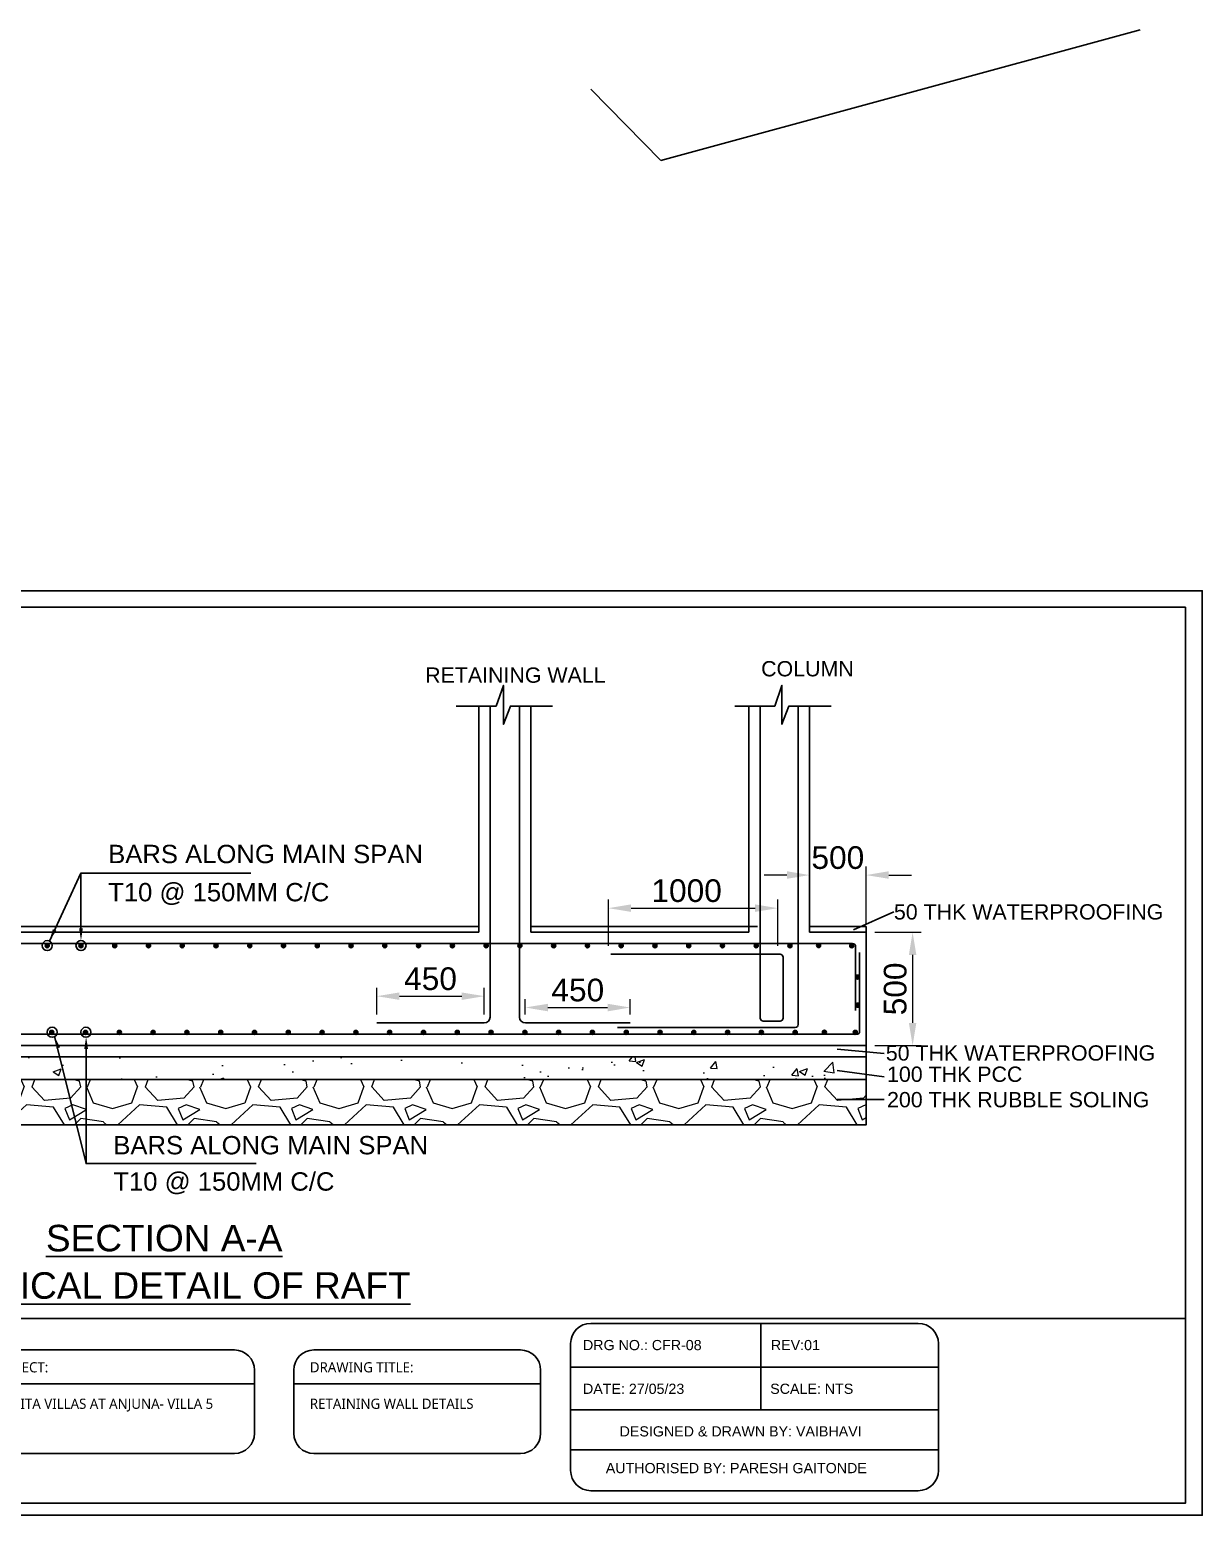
# Model space of a CAD drawing. Header units: millimetres. Extents: x 660818 to 959388, y -495289 to 50450.
# Drawn here: x 717620 to 727971, y -183143 to -170030 of the extents above; entities that cross this region are included whole.
import ezdxf
from ezdxf.enums import TextEntityAlignment as Align

# ---------------------------------------------------------------- set-up
doc = ezdxf.new("R2010")
doc.units = ezdxf.units.MM
doc.header["$LTSCALE"] = 0.01
doc.header["$MEASUREMENT"] = 0
doc.header["$PDMODE"] = 35
for name, color, linetype in [('1', 7, 'Continuous'), ('Concrete Line', 2, 'Continuous'), ('Dimension', 31, 'Continuous'), ('Labels', 4, 'Continuous'), ('RAFT', 1, 'Continuous'), ('Reinforcement', 130, 'Continuous')]:
    doc.layers.add(name, color=color, linetype=linetype)
doc.layers.add('dim', color=11, linetype='Continuous', lineweight=0)
doc.layers.add('elevation', color=123, linetype='Continuous', lineweight=15)
doc.styles.add('SC-BBS2', font='SansSerif')
doc.styles.add('SC-FTG1', font='SansSerif')
doc.styles.add('SC-FTG2', font='SansSerif')
doc.styles.get("Standard").update_dxf_attribs({"font": 'arial.ttf'})
doc.dimstyles.new('SCDim', dxfattribs={"dimtxt": 200, "dimasz": 200, "dimexe": 75, "dimexo": 75, "dimgap": 50, "dimtad": 1, "dimtoh": 1, "dimdec": 0, "dimzin": 0, "dimdsep": 46, "dimtxsty": 'SC-BBS2', "dimcen": 0.09, "dimclrd": 5, "dimclre": 5, "dimclrt": 5, "dimadec": 0, "dimazin": 0, "dimtfac": 1, "dimtdec": 0, "dimtix": 1, "dimtofl": 0, "dimtmove": 0, "dimatfit": 3, "dimfxl": 1, "dimtolj": 1, "dimtzin": 0, "dimlwd": 0, "dimlwe": 0, "dimarcsym": 0})

# ---------------------------------------------------------------- blocks, each defined once
blk = doc.blocks.new('*D1044')
at = {"layer": '1', "color": 5, "lineweight": 0, "ltscale": 200, "transparency": 16777216}
for p, q in [((720684, -178722), (720684, -178486)), ((720884, -178561), (721433, -178561)), ((721633, -178722), (721633, -178486))]:
    blk.add_line(p, q, dxfattribs=at)
at = {"layer": '1', "color": 5, "ltscale": 200, "transparency": 16777216}
for points in [[(720884, -178528), (720884, -178594), (720684, -178561)], [(721433, -178528), (721433, -178594), (721633, -178561)]]:
    blk.add_solid(points, dxfattribs=at)
at = {"layer": 'Defpoints', "color": 0, "ltscale": 200, "transparency": 16777216}
for p in [(721633, -178561), (720684, -178797), (721633, -178797)]:
    blk.add_point(p, dxfattribs=at)
at = {"layer": '1', "color": 5, "ltscale": 200, "transparency": 16777216, "insert": (721158, -178408), "char_height": 200, "attachment_point": 5, "style": 'SC-BBS2'}
blk.add_mtext('\\A1;450', dxfattribs=at)
blk = doc.blocks.new('*D1034')
at = {"layer": '1', "color": 5, "lineweight": 0, "ltscale": 200, "transparency": 16777216}
for p, q in [((721995, -178722), (721995, -178586)), ((722921, -178722), (722921, -178586)), ((722195, -178661), (722721, -178661))]:
    blk.add_line(p, q, dxfattribs=at)
at = {"layer": '1', "color": 5, "ltscale": 200, "transparency": 16777216}
for points in [[(722195, -178628), (722195, -178695), (721995, -178661)], [(722721, -178628), (722721, -178695), (722921, -178661)]]:
    blk.add_solid(points, dxfattribs=at)
at = {"layer": 'Defpoints', "color": 0, "ltscale": 200, "transparency": 16777216}
for p in [(722921, -178661), (721995, -178797), (722921, -178797)]:
    blk.add_point(p, dxfattribs=at)
at = {"layer": '1', "color": 5, "ltscale": 200, "transparency": 16777216, "insert": (722458, -178508), "char_height": 200, "attachment_point": 5, "style": 'SC-BBS2'}
blk.add_mtext('\\A1;450', dxfattribs=at)
blk = doc.blocks.new('*U1021')
at = {"layer": '1', "ltscale": 200}
h = blk.add_hatch(color=256, dxfattribs=at)
h.dxf.hatch_style = 1
edge = h.paths.add_edge_path()
edge.add_arc((22, -18), 17.7, 0, 360)
blk.add_circle((22, -18), 17.7, dxfattribs=at)
blk = doc.blocks.new('*U1022')
at = {"layer": 'Reinforcement', "color": 0, "linetype": 'ByBlock', "lineweight": -2, "transparency": 16777216}
for p in [(1132465, -179465), (1132763, -179465), (1133061, -179465), (1133360, -179465), (1133658, -179465), (1133956, -179465), (1134254, -179465), (1134552, -179465), (1134850, -179465), (1135148, -179465), (1135446, -179465), (1135744, -179465), (1136042, -179465), (1136340, -179465), (1136638, -179465), (1136936, -179465), (1137234, -179465), (1137532, -179465), (1137830, -179465), (1138129, -179465), (1138427, -179465), (1138725, -179465), (1139023, -179465), (1139321, -179465), (1139619, -179465), (1139917, -179465), (1140215, -179465), (1140513, -179465), (1140811, -179465), (1141109, -179465), (1141407, -179465), (1141705, -179465), (1142003, -179465), (1142301, -179465), (1142600, -179465), (1142898, -179465), (1143196, -179465), (1143494, -179465), (1143792, -179465), (1144090, -179465), (1144388, -179465), (1144686, -179465), (1144984, -179465), (1145282, -179465), (1145580, -179465)]:
    blk.add_blockref('*U1021', p, dxfattribs=at)
blk = doc.blocks.new('*U1023')
at = {"layer": '1', "ltscale": 200}
h = blk.add_hatch(color=256, dxfattribs=at)
h.dxf.hatch_style = 1
edge = h.paths.add_edge_path()
edge.add_arc((22, -18), 17.7, 0, 360)
blk.add_circle((22, -18), 17.7, dxfattribs=at)
blk = doc.blocks.new('*U1024')
at = {"layer": '1', "color": 0, "linetype": 'ByBlock', "lineweight": -2, "transparency": 16777216}
for p in [(1132465, -179465), (1132764, -179465), (1133062, -179465), (1133360, -179465), (1133659, -179465), (1133957, -179465), (1134255, -179465), (1134554, -179465), (1134852, -179465), (1135150, -179465), (1135449, -179465), (1135747, -179465), (1136045, -179465), (1136344, -179465), (1136642, -179465), (1136940, -179465), (1137239, -179465), (1137537, -179465), (1137836, -179465), (1138134, -179465), (1138432, -179465), (1138731, -179465), (1139029, -179465), (1139327, -179465), (1139626, -179465), (1139924, -179465), (1140222, -179465), (1140521, -179465), (1140819, -179465), (1141117, -179465), (1141416, -179465), (1141714, -179465), (1142012, -179465), (1142311, -179465), (1142609, -179465), (1142907, -179465), (1143206, -179465), (1143504, -179465), (1143802, -179465), (1144101, -179465), (1144399, -179465), (1144697, -179465), (1144996, -179465), (1145294, -179465), (1145592, -179465)]:
    blk.add_blockref('*U1023', p, dxfattribs=at)
blk = doc.blocks.new('*D1025')
at = {"layer": '1', "color": 5, "lineweight": 0, "ltscale": 200, "transparency": 16777216}
for p, q in [((722728, -178116), (722728, -177709)), ((722928, -177784), (724023, -177784)), ((724223, -178116), (724223, -177709))]:
    blk.add_line(p, q, dxfattribs=at)
at = {"layer": '1', "color": 5, "ltscale": 200, "transparency": 16777216}
for points in [[(722928, -177751), (722928, -177817), (722728, -177784)], [(724023, -177751), (724023, -177817), (724223, -177784)]]:
    blk.add_solid(points, dxfattribs=at)
at = {"layer": 'Defpoints', "color": 0, "ltscale": 200, "transparency": 16777216}
for p in [(724223, -177784), (722728, -178191), (724223, -178191)]:
    blk.add_point(p, dxfattribs=at)
at = {"layer": '1', "color": 5, "ltscale": 200, "transparency": 16777216, "insert": (723419, -177631), "char_height": 200, "attachment_point": 5, "style": 'SC-BBS2'}
blk.add_mtext('\\A1;1000', dxfattribs=at)
blk = doc.blocks.new('*D1026')
at = {"layer": '1', "color": 5, "lineweight": 0, "ltscale": 200, "transparency": 16777216}
for p, q in [((725079, -177997), (725489, -177997)), ((725414, -178197), (725414, -178797)), ((725079, -178997), (725489, -178997))]:
    blk.add_line(p, q, dxfattribs=at)
at = {"layer": '1', "color": 5, "ltscale": 200, "transparency": 16777216}
for points in [[(725381, -178197), (725447, -178197), (725414, -177997)], [(725381, -178797), (725447, -178797), (725414, -178997)]]:
    blk.add_solid(points, dxfattribs=at)
at = {"layer": 'Defpoints', "color": 0, "ltscale": 200, "transparency": 16777216}
for p in [(725004, -177997), (725004, -178997), (725414, -178997)]:
    blk.add_point(p, dxfattribs=at)
at = {"layer": '1', "color": 5, "ltscale": 200, "transparency": 16777216, "insert": (725261, -178497), "char_height": 200, "attachment_point": 5, "rotation": 90, "style": 'SC-BBS2'}
blk.add_mtext('\\A1;500', dxfattribs=at)
blk = doc.blocks.new('*D1027')
at = {"layer": '1', "color": 5, "lineweight": 0, "ltscale": 200, "transparency": 16777216}
for p, q in [((724504, -177922), (724504, -177417)), ((725004, -177922), (725004, -177417)), ((724304, -177492), (724104, -177492)), ((725204, -177492), (725404, -177492))]:
    blk.add_line(p, q, dxfattribs=at)
at = {"layer": '1', "color": 5, "ltscale": 200, "transparency": 16777216}
for points in [[(724304, -177458), (724304, -177525), (724504, -177492)], [(725204, -177458), (725204, -177525), (725004, -177492)]]:
    blk.add_solid(points, dxfattribs=at)
at = {"layer": 'Defpoints', "color": 0, "ltscale": 200, "transparency": 16777216}
for p in [(725004, -177492), (724504, -177997), (725004, -177997)]:
    blk.add_point(p, dxfattribs=at)
at = {"layer": '1', "color": 5, "ltscale": 200, "transparency": 16777216, "insert": (724754, -177339), "char_height": 200, "attachment_point": 5, "style": 'SC-BBS2'}
blk.add_mtext('\\A1;500', dxfattribs=at)

msp = doc.modelspace()

# ---------------------------------------------------------------- hatches: boundary and pattern name
at = {"layer": '1', "ltscale": 200}
h = msp.add_hatch(color=256, dxfattribs=at)
h.dxf.hatch_style = 1
edge = h.paths.add_edge_path()
edge.add_arc((724583.987, -178114.118), 17.69, 0, 360)
h = msp.add_hatch(color=256, dxfattribs=at)
h.dxf.hatch_style = 1
edge = h.paths.add_edge_path()
edge.add_arc((724876.245, -178116.175), 17.69, 0, 360)
h = msp.add_hatch(color=256, dxfattribs=at)
h.dxf.hatch_style = 1
edge = h.paths.add_edge_path()
edge.add_arc((724928.727, -178392.03), 17.69, 0, 360)
h = msp.add_hatch(color=256, dxfattribs=at)
h.dxf.hatch_style = 1
edge = h.paths.add_edge_path()
edge.add_arc((724928.727, -178640.428), 17.69, 0, 360)
h = msp.add_hatch(color=256, dxfattribs=at)
h.dxf.hatch_style = 1
edge = h.paths.add_edge_path()
edge.add_arc((724634.946, -178879.772), 17.69, 0, 360)
h = msp.add_hatch(color=256, dxfattribs=at)
h.dxf.hatch_style = 1
edge = h.paths.add_edge_path()
edge.add_arc((724907.975, -178880.315), 17.69, 0, 360)
at = {"layer": 'elevation', "ltscale": 200, "true_color": 0x9f9f9f}
h = msp.add_hatch(dxfattribs=at)
h.set_pattern_fill('AR-CONC', color=253, scale=100)
h.set_pattern_definition([(50, (-1553656.5, 180632.04), (717.26018, -62.75213), [75, -825]), (355, (-1553656.5, 180632), (-138.75133, 752.19213), [60, -660]), (100.451444, (-1553596.74, 180626.8), (578.50885, 689.44), [63.7402, -701.14211]), (46.1842, (-1553656.5, 180832), (1067.24133, -165.51928), [112.5, -1237.5]), (96.635635, (-1553567.6, 180818.2), (934.66195, 974.1186), [95.61034, -1051.71376]), (351.184164, (-1553656.5, 180832), (934.66195, 974.1186), [90, -990]), (21, (-1553556.5, 180782.04), (596.90705, -402.61889), [75, -825]), (326, (-1553556.5, 180782), (243.31533, 725.15005), [60, -660]), (71.451445, (-1553506.8, 180748.5), (840.22238, 322.53115), [63.7402, -701.14211]), (37.5, (-1553656.51, 180632.04), (12.159855, 332.893854), [0, -652, 0, -670, 0, -662.5]), (7.5, (-1553656.5, 180632.04), (263.06954, 394.41171), [0, -382, 0, -637, 0, -252.5]), (327.5, (-1553879.51, 180632.04), (533.822436, -22.554872), [0, -250, 0, -780, 0, -1035]), (317.5, (-1553979.5, 180632.04), (583.18617, 100.10498), [0, -325, 0, -518, 0, -735])])
h.paths.add_polyline_path([(725003.822, -179097.15), (711114.822, -179097.15), (711114.822, -179297.15), (725003.822, -179297.15)])
h = msp.add_hatch(dxfattribs=at)
h.set_pattern_fill('GRAVEL', color=253, scale=1000)
h.set_pattern_definition([(228.0127875, (-1552936.514, 181632.035), (-8000, -9000), [134.536, -13319.08805]), (184.9697407, (-1553026.514, 181532.035), (12000, 1000), [230.868, -22855.92476]), (132.510447, (-1553256.514, 181512.035), (10000, -11000), [162.788, -16116.0326]), (267.273689, (-1553646.514, 181262.035), (1000, 20000), [210.238, -20813.55804]), (292.8336542, (-1553656.514, 181052.035), (-5000, 12000), [206.155, -20409.37313]), (357.273689, (-1553576.514, 180862.035), (-20000, 1000), [210.238, -20813.55804]), (37.6942405, (-1553366.514, 180852.035), (-13000, -10000), [278.029, -27524.84855]), (72.2553284, (-1553146.514, 181022.035), (7000, 22000), [262.488, -25986.3215]), (121.4295656, (-1553066.514, 181272.035), (-8000, 13000), [210.95, -20884.0731]), (175.2363583, (-1553176.51, 181452.035), (11000, -1000), [240.832, -11800.7626]), (222.3974378, (-1553416.514, 181472.035), (-12000, -11000), [311.448, -30833.375]), (138.814075, (-1552656.51, 181252.04), (-7000, 6000), [106.301, -10523.8448]), (171.4692344, (-1552736.514, 181322.035), (13000, -2000), [202.237, -20021.5114]), (225, (-1552936.5, 181352), (-1e-13, -1000), [141.421, -1272.79256]), (203.1985905, (-1553006.51, 181472.04), (5000, 2000), [76.158, -7539.6151]), (291.8014095, (-1553076.51, 181442.04), (-1000, 3000), [107.703, -5277.4618]), (30.9637565, (-1553036.51, 181342.04), (3000, 2000), [174.929, -5656.0229]), (161.565051, (-1552886.5, 181432.04), (2000, -1000), [126.491, -3035.78666]), (16.3895403, (-1553656.514, 181442.035), (10000, 3000), [177.2, -17542.84515]), (70.346176, (-1553486.514, 181492.035), (-4000, -11000), [148.661, -14717.40775]), (293.1985905, (-1552886.51, 181632.04), (-2000, 5000), [152.315, -7463.4581]), (343.6104597, (-1552826.514, 181492.035), (-10000, 3000), [177.2, -17542.84515]), (339.443955, (-1553656.51, 180822.04), (-5000, 2000), [170.88, -8373.12375]), (294.7751406, (-1553496.514, 180762.035), (-5000, 11000), [143.178, -14174.64306]), (66.8014095, (-1552876.51, 180632.04), (2000, 5000), [152.315, -7463.4581]), (17.3540246, (-1552816.514, 180772.035), (-13000, -4000), [167.631, -16595.4236]), (69.443955, (-1553366.51, 180632.04), (-2000, -5000), [85.44, -8458.56375]), (101.309932, (-1552936.51, 180632.04), (-1000, 4000), [50.99, -5048.0295]), (165.963757, (-1552946.51, 180682.04), (3000, -1000), [206.155, -3916.95063]), (186.009006, (-1553146.514, 180732.035), (10000, 1000), [191.05, -18913.92317]), (303.690068, (-1553036.5, 181252.04), (-1000, 2000), [144.222, -3461.32928]), (353.1572266, (-1552956.514, 181132.035), (17000, -2000), [251.794, -24927.56262]), (60.945396, (-1552706.51, 181102.04), (-4000, -7000), [102.956, -10192.67414]), (90, (-1552656.5, 181192), (-1000, 1000), [60, -940]), (120.256437, (-1553166.514, 180762.035), (4000, -7000), [138.924, -13753.52]), (48.0127875, (-1553236.514, 180882.035), (8000, 9000), [269.072, -13184.55205]), (0, (-1553056.5, 181082), (1000, 1000), [260, -740]), (325.3048465, (-1552796.514, 181082.035), (10000, -7000), [158.114, -15653.2743]), (254.054604, (-1552666.51, 180992.04), (-1000, -4000), [145.602, -7134.5079]), (207.6459754, (-1552706.514, 180852.035), (-19000, -10000), [237.065, -23469.4742]), (175.4260787, (-1552916.514, 180742.035), (-13000, 1000), [250.799, -24829.0734])])
h.paths.add_polyline_path([(725003.822, -179297.15), (711114.822, -179297.15), (711114.822, -179697.15), (725003.822, -179697.15)])

# ---------------------------------------------------------------- linework, layer by layer
at = {"color": 151}
for p, q in [((724072.729, -181449.465), (724072.729, -182210.969)), ((722394.575, -181834.868), (725641.845, -181834.868)), ((717138.462, -181982.266), (719604.563, -181982.266)), ((719950.529, -181982.266), (722130.248, -181982.266)), ((722394.575, -182210.969), (725641.845, -182210.969)), ((722394.575, -182564.338), (725641.845, -182564.338))]:
    msp.add_line(p, q, dxfattribs=at)
for points in [[(722572.699, -181449.465), (725463.721, -181449.465, -0.414213562), (725641.845, -181627.589), (725641.845, -182748.367, -0.414213562), (725463.721, -182926.491), (722572.699, -182926.491, -0.414213562), (722394.575, -182748.367), (722394.575, -181627.589, -0.414213562)], [(717316.587, -181683.98), (719426.439, -181683.98, -0.414213562), (719604.563, -181862.104), (719604.563, -182419.768, -0.414213562), (719426.439, -182597.893), (717316.587, -182597.893, -0.414213562), (717138.462, -182419.768), (717138.462, -181862.104, -0.414213562)], [(720128.653, -181683.98), (721952.123, -181683.98, -0.414213562), (722130.248, -181862.104), (722130.248, -182419.768, -0.414213562), (721952.123, -182597.893), (720128.653, -182597.893, -0.414213562), (719950.529, -182419.768), (719950.529, -181862.104, -0.414213562)]]:
    msp.add_lwpolyline(points, format="xyb", close=True, dxfattribs=at)
at = {"layer": '1', "ltscale": 200}
for p, q in [((718072.242, -177474.265), (717792.916, -178074.493)), ((725248.948, -177816.948), (724892.316, -177976.415)), ((718117.705, -180038.729), (717838.378, -178914.747)), ((725164.164, -179067.099), (724747.367, -179029.236)), ((725164.164, -179273.016), (724747.367, -179216.87)), ((725164.164, -179474.406), (724747.367, -179474.406))]:
    msp.add_line(p, q, dxfattribs=at)
for centre, radius in [((717774.179, -178114.756), 44.409), ((718072.242, -178114.756), 44.409), ((724583.987, -178114.118), 17.69), ((724876.245, -178116.175), 17.69), ((724928.727, -178392.03), 17.69), ((724928.727, -178640.428), 17.69), ((717817.928, -178879.474), 44.409), ((718115.991, -178879.474), 44.409), ((724634.946, -178879.772), 17.69), ((724907.975, -178880.315), 17.69)]:
    msp.add_circle(centre, radius, dxfattribs=at)
at = {"layer": 'Concrete Line'}
for p, q in [((721583.822, -177997.15), (721583.822, -176000.306)), ((722043.822, -176000.306), (722043.822, -177997.15)), ((723969.15, -177997.15), (723969.15, -176000.306)), ((724503.822, -176000.306), (724503.822, -177997.15)), ((724503.822, -177997.15), (725003.822, -177997.15)), ((725003.822, -177997.15), (725003.822, -178997.15)), ((725003.822, -178997.15), (725003.822, -178997.15))]:
    msp.add_line(p, q, dxfattribs=at)
for points in [[(721385.594, -176000.306), (721736.521, -176000.306), (721800.893, -175818.547), (721800.893, -176160.965), (721862.626, -176000.306), (722236.035, -176000.306)], [(723845.594, -176000.306), (724196.521, -176000.306), (724260.893, -175818.547), (724260.893, -176160.965), (724322.626, -176000.306), (724696.035, -176000.306)], [(711114.822, -177997.15), (711114.822, -178997.15), (725003.822, -178997.15), (725003.822, -178997.15)], [(721583.822, -177997.15), (712574.822, -177997.15)], [(723969.15, -177997.15), (722043.822, -177997.15)]]:
    msp.add_lwpolyline(points, dxfattribs=at)
at = {"layer": 'dim', "color": 0, "lineweight": 25}
for points in [[(718072.242, -177961.566), (718072.242, -177474.265), (719572.242, -177474.265)], [(718117.705, -179027.675), (718117.705, -180038.729), (719617.705, -180038.729)]]:
    msp.add_lwpolyline(points, dxfattribs=at)
for points in [[(717854.501, -177983.256), (717792.916, -178074.493), (717824.345, -177969.052)], [(718088.909, -177961.566), (718072.071, -178070.347), (718055.576, -177961.566)], [(717888.033, -179012.989), (717838.378, -178914.747), (717856.334, -179023.298)], [(718134.372, -179027.675), (718117.533, -178918.893), (718101.038, -179027.675)]]:
    msp.add_solid(points, dxfattribs=at)
at = {"layer": 'Dimension', "color": 8, "lineweight": 25}
for p, q in [((722043.822, -177947.15), (724043.822, -177947.15)), ((724503.822, -177947.15), (724503.822, -177997.15)), ((724503.822, -177947.15), (725003.822, -177947.15)), ((725003.822, -177947.15), (725003.822, -177997.15)), ((725003.822, -178997.15), (725003.822, -179097.15)), ((725003.822, -179097.15), (711114.822, -179097.15))]:
    msp.add_line(p, q, dxfattribs=at)
msp.add_lwpolyline([(721583.822, -177947.15), (712574.822, -177947.15)], dxfattribs=at)
for points in [[(711114.822, -179097.15), (725003.822, -179097.15), (725003.822, -179297.15), (711114.822, -179297.15)], [(711114.822, -179297.15), (725003.822, -179297.15), (725003.822, -179697.15), (711114.822, -179697.15)]]:
    msp.add_lwpolyline(points, close=True, dxfattribs=at)
at = {"layer": 'RAFT', "ltscale": 0.5}
for p, q in [((723189.803, -171182.994), (727421.528, -170029.826)), ((722571.945, -170553.994), (723189.803, -171182.994)), ((727821.682, -181407.439), (710360.932, -181407.439))]:
    msp.add_line(p, q, dxfattribs=at)
for points in [[(710161.362, -174982.452), (727971.346, -174982.452), (727971.346, -183143.279), (710161.362, -183143.279)], [(710360.932, -175128.296), (727821.682, -175128.296), (727821.682, -183037.219), (710360.932, -183037.219)]]:
    msp.add_lwpolyline(points, close=True, dxfattribs=at)
at = {"layer": 'Reinforcement'}
for p, q in [((721683.822, -178745.9), (721683.822, -176000.306)), ((721943.822, -176000.306), (721943.822, -178745.9)), ((724884.776, -178097.15), (711194.499, -178097.15)), ((724910.401, -178687.054), (724910.401, -178122.775)), ((720683.822, -178797.15), (721632.572, -178797.15)), ((721995.072, -178797.15), (722921.042, -178797.15))]:
    msp.add_line(p, q, dxfattribs=at)
for points in [[(724069.15, -176000.306), (724069.15, -178755.239, 0.414213562), (724094.775, -178780.864), (724244.343, -178780.864, 0.414213562), (724269.968, -178755.239), (724269.968, -178216.687, 0.414213562), (724244.343, -178191.062), (722749.329, -178191.062)], [(724403.822, -176000.306), (724403.822, -178811.734, -0.414213562), (724378.197, -178837.359), (722807.418, -178837.359)], [(711206.555, -178301.982), (711206.555, -178871.525, 0.414213562), (711232.18, -178897.15), (724920.755, -178897.15, 0.414213562), (724946.38, -178871.525), (724946.38, -178175.356)]]:
    msp.add_lwpolyline(points, format="xyb", dxfattribs=at)
for centre, radius, start, end in [((724884.776, -178122.775), 25.625, 0, 90), ((721632.572, -178745.9), 51.25, 270, 0), ((721995.072, -178745.9), 51.25, 180, 270)]:
    msp.add_arc(centre, radius, start, end, dxfattribs=at)

# ---------------------------------------------------------------- block references
at = {"layer": '1'}
msp.add_blockref('*U1024', (-421236.955, 602.671), dxfattribs=at)
at = {"layer": 'Reinforcement'}
msp.add_blockref('*U1022', (-421270.846, 1367.442), dxfattribs=at)

# ---------------------------------------------------------------- texts
at = {"color": 151, "attachment_point": 1}
for s, insert, char_height, width in [('DRG NO.: CFR-08', (722504.092, -181595.736), 89.96822, 1128.14694), ('REV:01', (724162.847, -181595.736), 89.9682, 1128.14694), ('DATE: 27/05/23', (722504.092, -181981.889), 89.96822, 1128.14694), ('SCALE: NTS', (724156.905, -181981.375), 89.9682, 1128.14694), ('DESIGNED & DRAWN BY: VAIBHAVI', (722827.328, -182357.432), 89.96822, 2720.46945), ('AUTHORISED BY: PARESH GAITONDE', (722705.42, -182681.567), 89.96822, 2720.46945)]:
    msp.add_mtext(s, dxfattribs=dict(at, insert=insert, char_height=char_height, width=width))
for s, width, heights, insert, char_height in [('{\\fLucida Calligraphy|b0|i0|c0|p66;PROJECT:}', 3995.39936, [-89.968], (717280.707, -181791.886), 89.96822), ('{\\fLucida Calligraphy|b0|i0|c0|p66;DRAWING TITLE:}', 3995.39936, [-89.968], (720092.773, -181791.886), 89.96822), ('{\\fLucida Calligraphy|b0|i0|c0|p66;\\H0.9x;\\C40;BONITA VILLAS AT ANJUNA- VILLA 5}', 2113.18205, [-243.247], (717280.707, -182113.617), 99.96469), ('{\\fLucida Calligraphy|b0|i0|c0|p66;\\H0.9x;\\C40;RETAINING WALL DETAILS}', 4591.02795, [-89.968], (720092.773, -182113.617), 99.96469)]:
    msp.add_mtext_dynamic_manual_height_columns(s, width=width, gutter_width=12.5, heights=heights, dxfattribs=dict(at, insert=insert, char_height=char_height))
at = {"layer": 'dim', "color": 0, "lineweight": 25, "style": 'SC-FTG2'}
for s, height, p in [('RETAINING WALL', 135, (721110.732, -175726.963)), ('COLUMN', 135, (724076.846, -175670.388)), ('BARS ALONG MAIN SPAN ', 162, (718312.242, -177305.861)), ('T10 @ 150MM C/C', 162, (718312.242, -177642.668)), ('50 THK WATERPROOFING', 135, (725248.948, -177816.948)), ('50 THK WATERPROOFING', 135, (725177.402, -179062.246)), ('100 THK PCC', 135, (725188.23, -179249.88)), ('200 THK RUBBLE SOLING', 135, (725188.23, -179474.406)), ('BARS ALONG MAIN SPAN ', 162, (718357.705, -179876.289)), ('T10 @ 150MM C/C', 162, (718357.705, -180196.544))]:
    msp.add_text(s, height=height, dxfattribs=at).set_placement(p, align=Align.MIDDLE_LEFT)
at = {"layer": 'Labels', "lineweight": 25, "style": 'SC-FTG1'}
for s, p in [('%%USECTION A-A', (718806.832, -180696.389)), ('%%UTYPICAL DETAIL OF RAFT', (718939.482, -181114.879))]:
    msp.add_text(s, height=234, dxfattribs=at).set_placement(p, align=Align.MIDDLE_CENTER)

# ---------------------------------------------------------------- dimensions: what is measured, and where the dimension line sits
at = {"layer": '1', "ltscale": 200}
dim = msp.add_linear_dim(base=(725003.822, -177491.593), p1=(724503.822, -177997.15), p2=(725003.822, -177997.15), dimstyle='SCDim', dxfattribs=at)
dim.commit()
dim.dimension.update_dxf_attribs({"geometry": '*D1027', "text_midpoint": (724753.822, -177338.575)})
for base, p1, p2, text, picture, middle in [((724222.998, -177784.113), (722727.984, -178191.062), (724222.998, -178191.062), '1000', '*D1025', (723418.559, -177784.113)), ((722921.042, -178661.355), (721995.072, -178797.15), (722921.042, -178797.15), '450', '*D1034', (722458.057, -178661.355))]:
    dim = msp.add_linear_dim(base=base, p1=p1, p2=p2, text=text, dimstyle='SCDim', dxfattribs=at)
    dim.commit()
    dim.dimension.update_dxf_attribs({"geometry": picture, "text_midpoint": middle, "dimtype": 160})
dim = msp.add_linear_dim(base=(725413.982, -178997.15), p1=(725003.822, -177997.15), p2=(725003.822, -178997.15), angle=90, text='500', dimstyle='SCDim', dxfattribs=at)
dim.commit()
dim.dimension.update_dxf_attribs({"geometry": '*D1026', "text_midpoint": (725260.964, -178497.15)})
dim = msp.add_linear_dim(base=(721632.572, -178561.158), p1=(720683.822, -178797.15), p2=(721632.572, -178797.15), text='450', dimstyle='SCDim', dxfattribs=at)
dim.commit()
dim.dimension.update_dxf_attribs({"geometry": '*D1044', "text_midpoint": (721158.197, -178408.14)})

doc.saveas('drawing.dxf')
